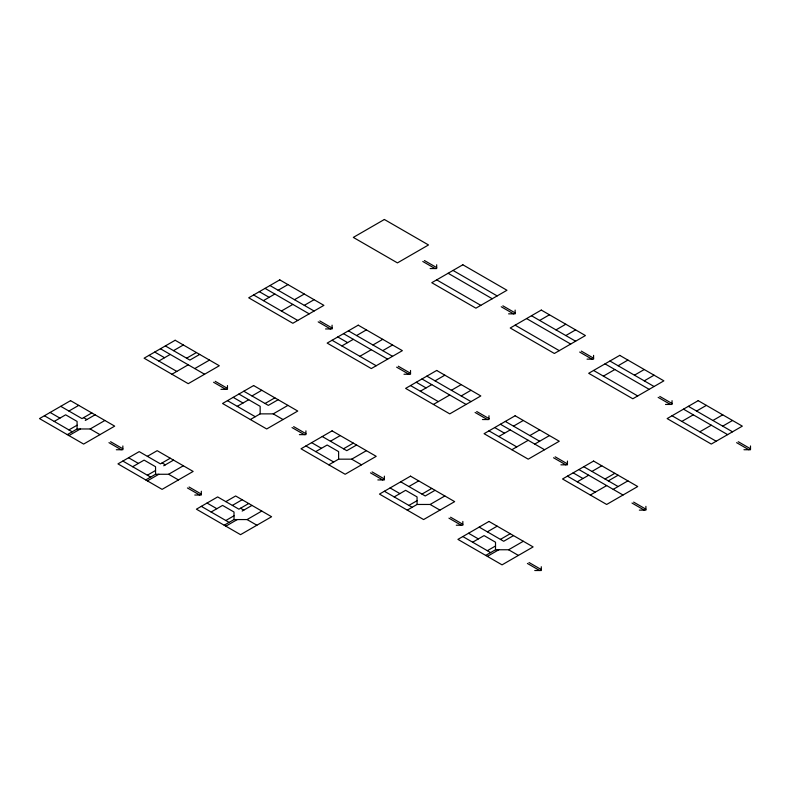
<?xml version="1.0" encoding="UTF-8"?>
<svg xmlns="http://www.w3.org/2000/svg" width="790" height="790" viewBox="0 0 790 790"><rect width="100%" height="100%" fill="white"/><g stroke="black" fill="none" stroke-linecap="round" stroke-linejoin="round"><path stroke-width="1.19" d="M68.918 411.047L78.724 405.379M173.524 350.651L183.339 344.983M278.139 290.256L287.945 284.588M54.214 421.425L65.649 414.819L77.094 421.425L77.094 428.97L67.288 434.638M158.82 361.03L170.255 354.424M263.425 300.635L274.861 294.028M91.808 412.933L81.992 418.591L60.751 406.327M186.608 358.196L196.414 352.538M68.918 429.918L77.094 425.198M85.261 420.478L95.077 414.819M199.682 354.424L189.877 360.082L165.357 345.931M294.482 299.687L304.288 294.028M171.894 374.243L188.237 364.802M281.408 311.013L292.843 304.407M68.918 435.576L80.363 428.97M77.094 428.97L90.169 428.97L104.882 420.478M194.775 368.575L209.488 360.082M304.288 305.355L314.094 299.687M147.375 456.334L157.18 450.675L193.145 471.433L162.088 489.365L117.957 463.888L139.208 451.623L160.449 463.888L170.255 458.23M251.98 395.948L261.786 390.28M356.586 335.553L366.392 329.884M132.661 466.722L144.106 460.116L155.551 466.722L155.551 474.267L145.745 479.925M237.276 406.327L248.712 399.72M341.882 345.931L353.318 339.325M265.055 403.493L274.861 397.834M147.375 475.215L155.551 470.494M163.718 465.774L173.524 460.116M278.139 399.72L268.324 405.379L243.814 391.228M372.939 344.983L382.745 339.325M250.351 419.539L260.157 413.871L273.231 413.871L287.945 405.379M359.855 356.31L371.3 349.703M147.375 480.873L158.82 474.267M155.551 474.267L168.625 474.267L183.339 465.774M382.745 350.651L392.551 344.983M225.831 501.63L235.637 495.972L271.592 516.729L240.545 534.662L196.414 509.185L217.655 496.92L238.906 509.185L248.712 503.516M330.437 441.235L340.243 435.576M435.043 380.849L444.849 375.181M539.649 320.454L549.455 314.785M211.118 512.019L222.563 505.412L234.008 512.019L234.008 519.563L224.192 525.222M315.724 451.623L327.169 445.017L338.614 451.623L338.614 459.168L328.808 464.826M420.339 391.228L431.775 384.621M232.369 505.412L242.175 499.744M343.512 448.789L353.318 443.131M225.831 520.511L234.008 515.791M242.175 511.071L251.98 505.412M356.586 445.017L346.78 450.675L322.261 436.524M451.386 390.28L461.192 384.621M555.992 329.884L565.808 324.226M433.414 404.441L449.757 395M225.831 526.17L237.276 519.563M234.008 519.563L247.082 519.563L261.786 511.071M338.614 459.168L351.688 459.168L366.392 450.675M461.192 395.948L471.008 390.28M565.808 335.553L575.614 329.884M408.894 486.531L418.7 480.873M513.5 426.136L523.306 420.478M618.106 365.75L627.912 360.082M394.18 496.92L405.625 490.313L417.061 496.92L417.061 504.464L407.255 510.123M498.786 436.524L510.231 429.918M603.392 376.129L614.837 369.522M421.969 494.086L431.775 488.418M408.894 505.412L417.061 500.692M435.043 490.313L425.237 495.972L400.718 481.821M529.843 435.576L539.649 429.918M634.449 375.181L644.255 369.522M511.861 449.737L528.214 440.297M417.061 504.464L430.145 504.464L444.849 495.972M534.751 444.069L549.455 435.576M644.255 380.849L654.061 375.181M487.351 531.828L497.157 526.17M591.957 471.433L601.763 465.774M696.563 411.047L706.369 405.379M472.637 542.207L484.082 535.61L495.518 542.207L495.518 549.761L485.712 555.419M577.243 481.821L588.688 475.215M681.849 421.425L693.294 414.819M500.425 539.382L510.231 533.714M605.031 478.987L614.837 473.329M487.351 550.699L495.518 545.989M513.5 535.61L503.694 541.269L479.175 527.108M608.3 480.873L618.106 475.215M712.906 420.478L722.712 414.819M590.318 495.024L606.661 485.593M699.831 431.804L711.277 425.198M487.351 556.367L498.786 549.761M495.518 549.761L508.592 549.761L523.306 541.269M613.208 489.365L627.912 480.873M722.712 426.136L732.518 420.478M430.145 268.551L436.682 268.551L436.682 264.778M508.592 313.847L515.139 313.847L515.139 310.075M325.539 328.946L332.077 328.946L332.077 325.174M587.049 359.144L593.586 359.144L593.586 355.362M403.986 374.243L410.524 374.243L410.524 370.461M220.924 389.342L227.461 389.342L227.461 385.56M665.506 404.441L672.043 404.441L672.043 400.658M482.443 419.539L488.98 419.539L488.98 415.757M299.38 434.638L305.918 434.638L305.918 430.856M116.318 449.737L122.855 449.737L122.855 445.955M743.963 449.737L750.5 449.737L750.5 445.955M560.9 464.826L567.437 464.826L567.437 461.054M377.837 479.925L384.375 479.925L384.375 476.153M194.775 495.024L201.312 495.024L201.312 491.252M639.357 510.123L645.894 510.123L645.894 506.351M456.294 525.222L462.831 525.222L462.831 521.449M534.751 570.518L541.288 570.518L541.288 566.746M453.026 270.437L497.157 295.914M531.482 315.733L575.614 341.211M609.939 361.03L654.061 386.507M688.386 406.327L732.518 431.804M448.118 273.271L492.249 298.748M526.575 318.568L570.706 344.045M605.031 363.864L649.163 389.342M683.488 409.151L727.62 434.638M424.418 260.532L436.682 267.603M502.875 305.829L515.139 312.899M581.331 351.115L593.586 358.196M659.788 396.412L672.043 403.493M738.245 441.709L750.5 448.789M422.788 261.47L435.043 268.551M501.245 306.767L513.5 313.847M579.692 352.063L591.957 359.144M658.149 397.36L670.414 404.441M736.606 442.657L748.861 449.737M436.682 279.877L480.814 305.355M515.139 325.174L559.261 350.651M593.586 370.461L637.718 395.948M672.043 415.757L716.175 441.235M269.963 285.536L314.094 311.013M348.42 330.832L392.551 356.31M426.876 376.129L471.008 401.606M505.324 421.425L539.649 441.235M583.78 466.722L618.106 486.531M265.055 288.37L309.186 313.847M343.512 333.666L387.643 359.144M421.969 378.953L466.1 404.441M500.425 424.25L544.557 449.737M578.882 469.546L623.014 495.024M319.812 320.928L332.077 327.998M398.269 366.214L410.524 373.295M476.726 411.511L488.98 418.591M555.182 456.808L567.437 463.888M633.639 502.104L645.894 509.185M318.182 321.866L330.437 328.946M396.639 367.162L408.894 374.243M475.086 412.459L487.351 419.539M553.543 457.756L565.808 464.826M632 503.052L644.255 510.123M259.337 291.668L269.143 297.326M337.794 336.965L347.6 342.623M416.251 382.261L426.057 387.92M494.708 427.558L504.514 433.216M573.155 472.854L582.961 478.513M253.62 294.976L297.751 320.454M332.077 340.263L376.208 365.75M410.524 385.56L438.312 401.606M488.98 430.856L516.769 446.903M567.437 476.153L595.226 492.2M160.449 348.765L204.58 374.243M238.906 394.052L260.157 406.327L260.157 413.871M273.231 413.871L283.037 419.539M351.688 459.168L361.494 464.826M430.145 504.464L439.951 510.123M508.592 549.761L518.408 555.419M215.206 381.313L227.461 388.394M293.663 426.61L305.918 433.69M372.12 471.906L384.375 478.987M450.577 517.203L462.831 524.284M529.024 562.5L541.288 569.58M213.577 382.261L225.831 389.342M292.024 427.558L304.288 434.638M370.48 472.854L382.745 479.925M448.937 518.151L461.192 525.222M527.394 563.448L539.649 570.518M154.731 352.063L164.537 357.722M233.188 397.36L242.994 403.019M311.645 442.657L321.451 448.315M390.092 487.953L399.908 493.612M468.549 533.25L478.355 538.908M149.014 355.362L176.792 371.409M227.461 400.658L255.249 416.705M305.918 445.955L333.706 462.002M384.375 491.252L412.163 507.299M462.831 536.548L490.62 552.595M83.631 417.643L86.9 419.539M162.088 462.94L165.357 464.826M240.545 508.237L243.814 510.123M90.169 428.97L99.975 434.638M168.625 474.267L178.431 479.925M247.082 519.563L256.888 525.222M110.6 441.709L122.855 448.789M189.057 487.005L201.312 494.086M108.961 442.657L121.226 449.737M187.418 487.953L199.682 495.024M50.126 412.459L59.931 418.117M128.582 457.756L138.388 463.414M207.039 503.052L216.845 508.711M44.408 415.757L72.186 431.804M122.855 461.054L150.643 477.101M201.312 506.351L229.1 522.397M70.557 400.658L39.5 418.591L83.631 444.069L114.688 426.136L70.557 400.658M175.163 340.263L144.106 358.196L188.237 383.673L219.294 365.75L175.163 340.263M279.769 279.877L248.712 297.8L292.843 323.278L323.9 305.355L279.769 279.877M384.375 219.482L353.318 237.405L397.449 262.892L428.506 244.959L384.375 219.482M253.62 385.56L222.563 403.493L266.694 428.97L297.751 411.047L253.62 385.56M358.226 325.174L327.169 343.097L371.3 368.575L402.357 350.651L358.226 325.174M462.831 264.778L431.775 282.702L475.906 308.179L506.963 290.256L462.831 264.778M332.077 430.856L301.02 448.789L345.151 474.267L376.208 456.334L332.077 430.856M436.682 370.461L405.625 388.394L449.757 413.871L480.814 395.948L436.682 370.461M541.288 310.075L510.231 327.998L554.363 353.476L585.42 335.553L541.288 310.075M410.524 476.153L379.476 494.086L423.608 519.563L454.655 501.63L410.524 476.153M515.139 415.757L484.082 433.69L528.214 459.168L559.261 441.235L515.139 415.757M619.745 355.362L588.688 373.295L632.82 398.772L663.876 380.849L619.745 355.362M488.98 521.449L457.924 539.382L502.055 564.86L533.112 546.927L488.98 521.449M593.586 461.054L562.539 478.987L606.661 504.464L637.718 486.531L593.586 461.054M698.192 400.658L667.145 418.591L711.277 444.069L742.324 426.136L698.192 400.658"/></g></svg>
